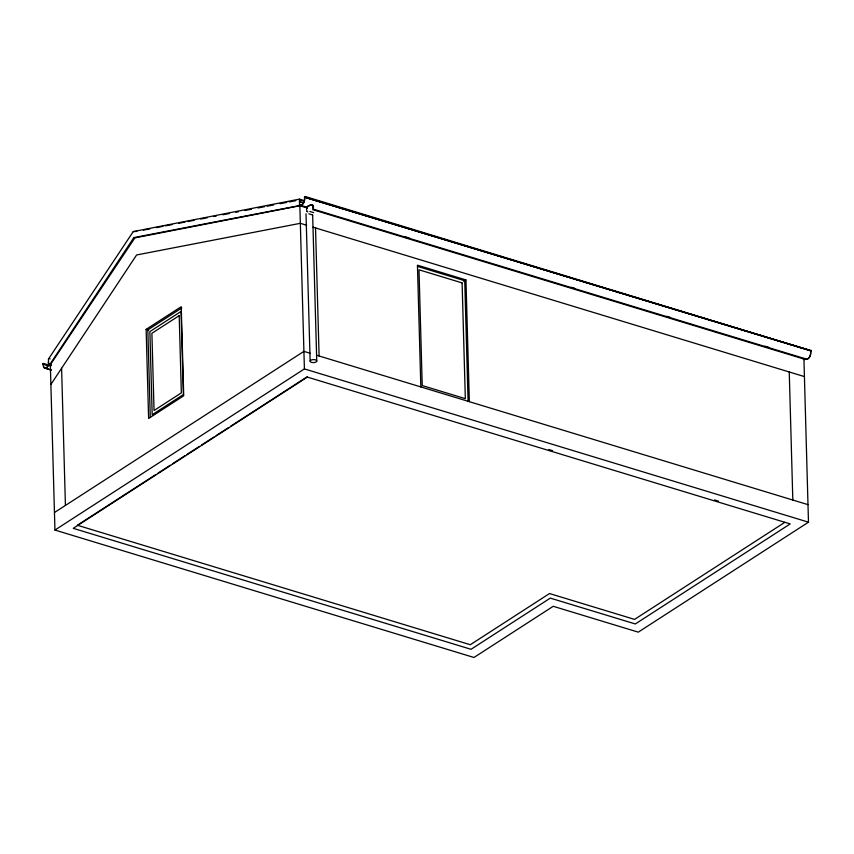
<?xml version="1.0" encoding="UTF-8"?>
<svg xmlns="http://www.w3.org/2000/svg" width="854" height="854" viewBox="0 0 854 854"><rect width="100%" height="100%" fill="white"/><g stroke="black" fill="none" stroke-linecap="round" stroke-linejoin="round"><path stroke-width="1.28" d="M312.98 205.312L313.066 207.97M313.546 207.031L313.066 207.906M51.144 365.693L48.593 364.925L48.422 359.075L133.245 231.594L299.412 199.131L304.504 200.69M48.593 364.925L50.301 363.815L133.854 237.593L298.292 205.814L299.573 204.981L307.216 207.308M50.322 364.754L134.868 237.903L299.85 205.761L307.504 208.088M50.877 384.471L136.608 254.972L300.341 223.321L306.661 225.242M307.045 211.408C305.113 207.511 308.742 204.896 312.158 205.077L313.45 206.412L312.895 208.259M306.917 206.903L307.942 206.252M49.66 365.822L42.7 363.9L43.394 363.452L48.486 365M48.39 361.786L48.464 364.658A4.729 2.519 -73.1 0 1 45.497 368.031A4.729 2.519 -73.1 0 1 43.447 365.491L43.394 363.452M302.231 205.344L299.679 204.565A4.729 2.519 -73.1 0 0 302.732 204.053A4.729 2.519 -73.1 0 0 304.558 199.003L304.504 196.964L305.198 196.516L811.3 350.77L304.632 197.253L811.3 350.77M307.237 206.636L311.091 204.736L312.98 205.376M146.13 329.377L181.229 306.703L183.717 395.776L148.617 418.449L146.13 329.377L148.66 330.146M181.827 307.931L147.827 329.89L150.283 417.627M54.453 512.528L303.917 351.368L310.237 353.3M50.311 364.028L54.944 530.056L304.408 368.907L808.482 522.178L803.913 358.392M155.716 474.621L77.362 525.242L470.298 644.727L549.528 593.541L634.565 619.396L784.805 522.338M157.958 473.18L170.266 465.227M172.508 463.775L184.816 455.822M187.058 454.381L199.366 446.428M201.608 444.977L213.916 437.024M216.158 435.583L228.477 427.619M230.708 426.178L306.821 377.009M463.754 281.361L465.953 279.941L469.348 401.679M304.504 196.964L810.595 350.855L811.289 350.407M803.368 359.395L803.924 359.032L312.617 209.636M804.383 359.705L805.664 358.872L313.599 209.241M808.482 522.178L638.258 632.152L553.221 606.297L473.981 657.484L54.944 530.056M309.981 205.152L312.158 204.832M136.853 231.391L133.245 231.594M143.365 230.132L149.888 228.872M156.399 227.612L162.911 226.353M165.516 225.851L172.028 224.591M178.539 223.332L185.051 222.072M187.656 221.57L194.168 220.311M200.69 219.051L207.202 217.791M213.713 216.532L216.318 216.03M222.83 214.77L229.342 213.511M235.853 212.251L238.458 211.749M244.981 210.49L251.492 209.23M258.004 207.97L264.516 206.711M267.121 206.209L273.632 204.949M280.144 203.69L286.666 202.43M289.271 201.928L295.783 200.669M309.863 211.504L313.685 212.657M308.838 213.842L312.649 214.994M299.69 199.911L303.512 201.074M303.426 202.868L299.487 201.779L303.309 202.942M302.113 205.472L299.562 204.693A4.921 2.615 -73.1 0 0 302.754 204.223A4.921 2.615 -73.1 0 0 304.675 198.939M405.372 236.868L409.194 238.031M571.091 287.264L574.923 288.428M666.707 316.332L670.529 317.496M764.864 346.18L768.685 347.343M312.991 227.164L804.415 376.593M465.953 279.941L417.435 265.188L420.83 386.926M417.446 266.363L464.725 280.731L468.088 401.145M133.854 237.593L134.868 237.903M316.567 355.221L807.991 504.65M548.844 449.535L552.666 450.698M714.542 499.921L718.363 501.084M49.158 358.605L50.162 358.915M50.301 363.815L51.304 364.124M48.464 364.658L51.133 365.416M42.7 363.9L46.522 365.064M44.621 367.914L51.411 369.985M44.568 368.106L50.941 370.049M307.76 211.92L307.066 211.546M312.66 215.133L316.749 361.189A3.331 1.505 -1.6 0 1 311.486 362.363A3.331 1.505 -1.6 0 1 312.073 359.769A3.331 1.505 -1.6 0 1 316.749 361.189M310.13 361.028L306.01 213.746M810.724 351.143L810.766 352.83A4.921 2.615 -73.1 0 1 808.845 358.104A4.921 2.615 -73.1 0 1 805.653 358.584M810.595 350.855L810.659 352.894A4.729 2.519 -73.1 0 1 807.404 358.958M789.245 371.981L792.822 500.038M315.521 227.933L319.097 355.99M299.829 205.109L304.408 368.907M299.412 199.131L299.573 204.981M61.595 368.277L65.427 505.429M43.287 363.889L43.33 365.576A4.921 2.615 -73.1 0 0 45.475 368.223A4.921 2.615 -73.1 0 0 48.582 364.637M806.507 358.968A4.729 2.519 -73.1 0 1 805.77 358.456M181.059 311.443L149.866 331.598L152.183 414.734L183.375 394.58L181.059 311.443M179.191 315.67L151.895 333.306L154.051 410.507L181.347 392.872L179.191 315.67M307.344 377.094L73.23 528.327L471.045 649.296L550.286 598.11L635.323 623.964L790.196 523.918L307.344 377.094M462.099 282.898L418.994 269.789L422.228 385.56L465.334 398.669L462.099 282.898"/></g></svg>
